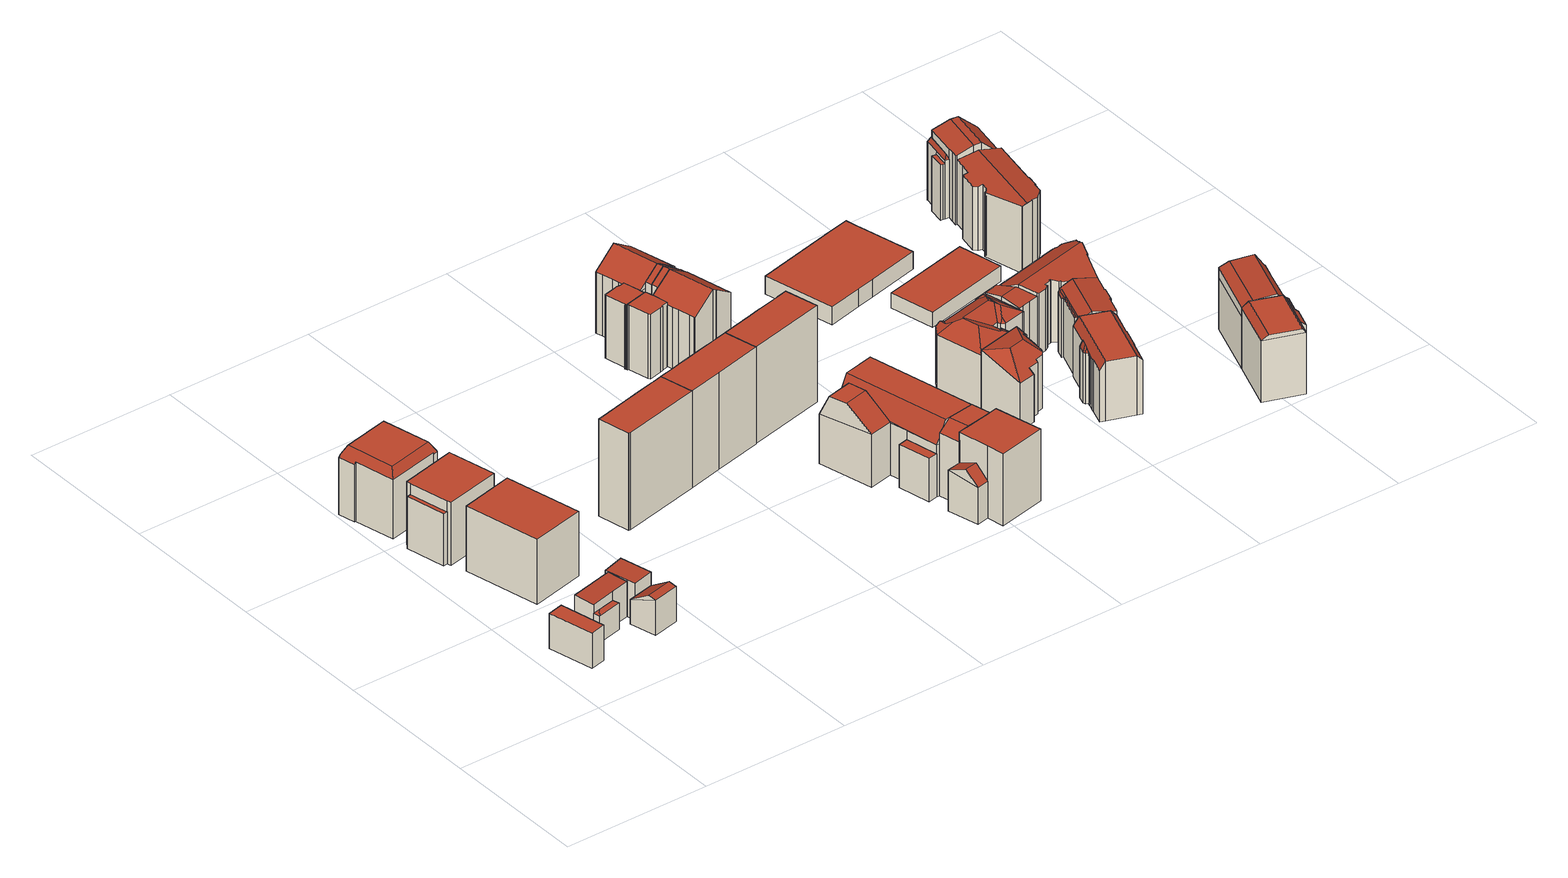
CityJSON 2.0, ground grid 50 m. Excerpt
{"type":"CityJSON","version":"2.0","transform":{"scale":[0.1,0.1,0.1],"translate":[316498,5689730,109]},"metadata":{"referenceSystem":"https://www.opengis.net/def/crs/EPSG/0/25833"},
"CityObjects":{
"building1":{"type":"Building","attributes":{"Dachtyp_tdc":"tdcPolyFlatRoof","Gemeindeschluessel":14713000,"Dachneigung":0,"QualitaetDacherkennung":53,"Geometrietyp2DReferenz":"3000","function":"31001_9998","roofType":"1000","measuredHeight":12.26},"geometry":[{"type":"MultiSurface","lod":"2","boundaries":[[[0,1,2,3]],[[1,4,5,2]],[[4,6,7,5]],[[6,0,3,7]],[[6,4,1,0]],[[3,2,5,7]]],"semantics":{"surfaces":[{"type":"WallSurface"},{"type":"RoofSurface"},{"type":"GroundSurface"}],"values":[0,0,0,0,1,2]}}]},
"building2":{"type":"Building","attributes":{"Gemeindeschluessel":14713000,"Geometrietyp2DReferenz":"3000","function":"31001_9998","roofType":"9999"},"children":["building2-1","building2-2"]},
"building2-1":{"type":"BuildingPart","attributes":{"Dachtyp_tdc":"tdcFreeFormRoof","Dachneigung":42.17,"QualitaetDacherkennung":15,"Geometrietyp2DReferenz":"3000","roofType":"5000","measuredHeight":10.21},"parents":["building2"],"geometry":[{"type":"MultiSurface","lod":"2","boundaries":[[[8,9,10,11]],[[9,12,13,10]],[[14,8,11,15]],[[16,17,14,12]],[[16,12,9]],[[17,16,9,8]],[[17,8,14]],[[11,10,13,15]],[[15,13,12,14]]],"semantics":{"surfaces":[{"type":"WallSurface"},{"type":"RoofSurface"},{"type":"GroundSurface"},{"type":"ClosureSurface"}],"values":[0,0,0,1,1,1,1,2,3]}}]},
"building2-2":{"type":"BuildingPart","attributes":{"Dachtyp_tdc":"tdcPolyFlatRoof","Dachneigung":3.08,"QualitaetDacherkennung":49,"Geometrietyp2DReferenz":"3000","roofType":"2100","measuredHeight":12.51},"parents":["building2"],"geometry":[{"type":"MultiSurface","lod":"2","boundaries":[[[18,19,20,21]],[[19,22,14,15,20]],[[23,24,25,13,12]],[[24,18,21,25]],[[24,23,22,19,18]],[[21,20,15,13,25]],[[23,12,14,22]],[[12,13,15,14]]],"semantics":{"surfaces":[{"type":"WallSurface"},{"type":"RoofSurface"},{"type":"GroundSurface"},{"type":"ClosureSurface"}],"values":[0,0,0,0,1,2,0,3]}}]},
"building3":{"type":"Building","attributes":{"Dachtyp_tdc":"tdcPolyFlatRoof","Gemeindeschluessel":14713000,"Dachneigung":0,"QualitaetDacherkennung":44,"Geometrietyp2DReferenz":"3000","function":"31001_9998","roofType":"1000","measuredHeight":22.43},"geometry":[{"type":"MultiSurface","lod":"2","boundaries":[[[26,27,28,29]],[[27,30,31,28]],[[30,32,33,31]],[[32,26,29,33]],[[32,30,27,26]],[[29,28,31,33]]],"semantics":{"surfaces":[{"type":"WallSurface"},{"type":"RoofSurface"},{"type":"GroundSurface"}],"values":[0,0,0,0,1,2]}}]},
"building4":{"type":"Building","attributes":{"Gemeindeschluessel":14713000,"Geometrietyp2DReferenz":"3000","function":"31001_9998","roofType":"9999"},"children":["building4-1","building4-2"]},
"building4-1":{"type":"BuildingPart","attributes":{"Dachtyp_tdc":"tdcPolyFlatRoof","Dachneigung":0,"QualitaetDacherkennung":43,"Geometrietyp2DReferenz":"3000","roofType":"1000","measuredHeight":21.8},"parents":["building4"],"geometry":[{"type":"MultiSurface","lod":"2","boundaries":[[[34,35,36,37]],[[35,38,39,36]],[[38,40,41,39]],[[40,42,41]],[[43,44,45,46,47]],[[44,34,37,45]],[[44,43,40,38,35,34]],[[37,36,39,41,46,45]],[[47,42,40,43]],[[47,46,41,42]]],"semantics":{"surfaces":[{"type":"WallSurface"},{"type":"RoofSurface"},{"type":"GroundSurface"},{"type":"ClosureSurface"}],"values":[0,0,0,0,0,0,1,2,0,3]}}]},
"building4-2":{"type":"BuildingPart","attributes":{"Dachtyp_tdc":"tdcPolyFlatRoof","Dachneigung":0,"QualitaetDacherkennung":32,"Geometrietyp2DReferenz":"3000","roofType":"1000","measuredHeight":18.01},"parents":["building4"],"geometry":[{"type":"MultiSurface","lod":"2","boundaries":[[[42,48,49,41]],[[48,50,51,49]],[[50,47,46,51]],[[47,50,48,42]],[[41,49,51,46]],[[41,46,47,42]]],"semantics":{"surfaces":[{"type":"WallSurface"},{"type":"RoofSurface"},{"type":"GroundSurface"},{"type":"ClosureSurface"}],"values":[0,0,0,1,2,3]}}]},
"building5":{"type":"Building","attributes":{"Gemeindeschluessel":14713000,"Geometrietyp2DReferenz":"3000","function":"31001_9998","roofType":"9999"},"children":["building5-1","building5-2"]},
"building5-1":{"type":"BuildingPart","attributes":{"Dachtyp_tdc":"tdcGableRoof","Dachneigung":32.64,"QualitaetDacherkennung":5,"Geometrietyp2DReferenz":"3000","roofType":"3100","measuredHeight":12.7},"parents":["building5"],"geometry":[{"type":"MultiSurface","lod":"2","boundaries":[[[52,53,54,55]],[[53,56,57,54]],[[58,52,55,59]],[[56,53,60]],[[52,58,61]],[[53,52,61,60]],[[58,62,56,60,61]],[[55,54,57,63,59]],[[63,57,56,62]],[[59,63,62,58]]],"semantics":{"surfaces":[{"type":"WallSurface"},{"type":"RoofSurface"},{"type":"GroundSurface"},{"type":"ClosureSurface"}],"values":[0,0,0,0,0,1,1,2,0,3]}}]},
"building5-2":{"type":"BuildingPart","attributes":{"Dachtyp_tdc":"tdcPolyFlatRoof","Dachneigung":3.4,"QualitaetDacherkennung":64,"Geometrietyp2DReferenz":"3000","roofType":"2100","measuredHeight":13.07},"parents":["building5"],"geometry":[{"type":"MultiSurface","lod":"2","boundaries":[[[64,65,20,63,62]],[[65,66,21,20]],[[66,67,68,21]],[[67,69,70,68]],[[69,71,58,59,70]],[[69,67,66,65,64,71]],[[59,63,20,21,68,70]],[[64,62,58,71]],[[62,63,59,58]]],"semantics":{"surfaces":[{"type":"WallSurface"},{"type":"RoofSurface"},{"type":"GroundSurface"},{"type":"ClosureSurface"}],"values":[0,0,0,0,0,1,2,0,3]}}]},
"building6":{"type":"Building","attributes":{"Dachtyp_tdc":"tdcCutTentRoof","Gemeindeschluessel":14713000,"Dachneigung":0.252,"QualitaetDacherkennung":68,"Geometrietyp2DReferenz":"3000","function":"31001_9998","roofType":"9999","measuredHeight":23.46},"geometry":[{"type":"MultiSurface","lod":"2","boundaries":[[[72,73,74,75]],[[73,76,77,74]],[[76,78,79,77]],[[78,80,81,79]],[[80,82,83,81]],[[82,84,85,83]],[[84,86,87,85]],[[86,88,89,87]],[[88,90,91,89]],[[90,92,93,91]],[[92,94,95,93]],[[94,96,97,95]],[[96,98,99,97]],[[98,100,101,99]],[[100,102,103,101]],[[102,104,105,103]],[[104,72,75,105]],[[86,84,82,80,78,106,107]],[[94,92,90,88,86,107,108]],[[100,98,96,94,108,109]],[[78,76,73,72,104,102,100,109,106]],[[109,108,107,106]],[[75,74,77,79,81,83,85,87,89,91,93,95,97,99,101,103,105]]],"semantics":{"surfaces":[{"type":"WallSurface"},{"type":"RoofSurface"},{"type":"GroundSurface"}],"values":[0,0,0,0,0,0,0,0,0,0,0,0,0,0,0,0,0,1,1,1,1,1,2]}}]},
"building7":{"type":"Building","attributes":{"Dachtyp_tdc":"tdcPolyFlatRoof","Gemeindeschluessel":14713000,"Dachneigung":0,"QualitaetDacherkennung":63,"Geometrietyp2DReferenz":"3000","function":"31001_9998","roofType":"1000","measuredHeight":33.53},"geometry":[{"type":"MultiSurface","lod":"2","boundaries":[[[110,111,112,113]],[[111,114,115,112]],[[114,116,117,115]],[[116,118,119,117]],[[118,120,121,119]],[[120,122,123,121]],[[122,124,125,123]],[[124,126,127,125]],[[126,128,129,127]],[[128,130,131,129]],[[130,132,133,131]],[[132,110,113,133]],[[132,130,128,126,124,122,120,118,116,114,111,110]],[[113,112,115,117,119,121,123,125,127,129,131,133]]],"semantics":{"surfaces":[{"type":"WallSurface"},{"type":"RoofSurface"},{"type":"GroundSurface"}],"values":[0,0,0,0,0,0,0,0,0,0,0,0,1,2]}}]},
"building8":{"type":"Building","attributes":{"Dachtyp_tdc":"tdcPolyFlatRoof","Gemeindeschluessel":14713000,"Dachneigung":0,"QualitaetDacherkennung":65,"Geometrietyp2DReferenz":"3000","function":"31001_9998","roofType":"1000","measuredHeight":33.47},"geometry":[{"type":"MultiSurface","lod":"2","boundaries":[[[134,132,135,136]],[[132,130,137,135]],[[130,138,139,137]],[[138,140,141,139]],[[140,142,143,141]],[[142,144,145,143]],[[144,146,147,145]],[[146,148,149,147]],[[148,150,151,149]],[[150,152,153,151]],[[152,154,155,153]],[[154,156,157,155]],[[156,158,159,157]],[[158,134,136,159]],[[158,156,154,152,150,148,146,144,142,140,138,130,132,134]],[[136,135,137,139,141,143,145,147,149,151,153,155,157,159]]],"semantics":{"surfaces":[{"type":"WallSurface"},{"type":"RoofSurface"},{"type":"GroundSurface"}],"values":[0,0,0,0,0,0,0,0,0,0,0,0,0,0,1,2]}}]},
"building9":{"type":"Building","attributes":{"Dachtyp_tdc":"tdcPolyFlatRoof","Gemeindeschluessel":14713000,"Dachneigung":0,"QualitaetDacherkennung":62,"Geometrietyp2DReferenz":"3000","function":"31001_9998","roofType":"1000","measuredHeight":33.38},"geometry":[{"type":"MultiSurface","lod":"2","boundaries":[[[158,156,160,161]],[[156,162,163,160]],[[162,164,165,163]],[[164,166,167,165]],[[166,168,169,167]],[[168,170,171,169]],[[170,172,173,171]],[[172,174,175,173]],[[174,176,177,175]],[[176,158,161,177]],[[176,174,172,170,168,166,164,162,156,158]],[[161,160,163,165,167,169,171,173,175,177]]],"semantics":{"surfaces":[{"type":"WallSurface"},{"type":"RoofSurface"},{"type":"GroundSurface"}],"values":[0,0,0,0,0,0,0,0,0,0,1,2]}}]},
"building10":{"type":"Building","attributes":{"Gemeindeschluessel":14713000,"Geometrietyp2DReferenz":"3000","function":"31001_9998","roofType":"9999"},"children":["building10-1","building10-2","building10-3","building10-4","building10-5","building10-6"]},
"building10-1":{"type":"BuildingPart","attributes":{"Dachtyp_tdc":"tdcCutGableRoof","Dachneigung":0.467,"QualitaetDacherkennung":55,"Geometrietyp2DReferenz":"3000","roofType":"9999","measuredHeight":24.95},"parents":["building10"],"geometry":[{"type":"MultiSurface","lod":"2","boundaries":[[[178,179,180,181,182]],[[183,184,185,186,187,188,189]],[[179,178,190,191,192]],[[184,183,193,194,195,196,197]],[[195,198,192,191,199,196]],[[181,180,200,188,187]],[[189,201,202,183]],[[188,200,201,189]],[[200,180,179,202,201]],[[203,185,184]],[[182,181,187,186]],[[178,182,186,185,203]],[[202,193,183]],[[198,195,194]],[[179,192,198,194,193,202]],[[199,191,190]],[[197,203,184]],[[196,199,190,178,203,197]]],"semantics":{"surfaces":[{"type":"WallSurface"},{"type":"RoofSurface"},{"type":"GroundSurface"},{"type":"ClosureSurface"}],"values":[0,0,1,1,1,2,0,3,3,0,3,3,0,0,3,0,0,3]}}]},
"building10-2":{"type":"BuildingPart","attributes":{"Dachtyp_tdc":"tdcPolyFlatRoof","Dachneigung":0,"QualitaetDacherkennung":24,"Geometrietyp2DReferenz":"3000","roofType":"1000","measuredHeight":14.84},"parents":["building10"],"geometry":[{"type":"MultiSurface","lod":"2","boundaries":[[[204,205,206,207]],[[205,208,209,206]],[[208,210,211,209]],[[210,208,205,204]],[[207,206,209,211]],[[207,211,210,204]]],"semantics":{"surfaces":[{"type":"WallSurface"},{"type":"RoofSurface"},{"type":"GroundSurface"},{"type":"ClosureSurface"}],"values":[0,0,0,1,2,3]}}]},
"building10-3":{"type":"BuildingPart","attributes":{"Dachtyp_tdc":"tdcCutGableRoof","Dachneigung":0.952,"QualitaetDacherkennung":57,"Geometrietyp2DReferenz":"3000","roofType":"9999","measuredHeight":25.08},"parents":["building10"],"geometry":[{"type":"MultiSurface","lod":"2","boundaries":[[[186,212,204,207,187]],[[213,214,215,211,210]],[[216,217,218,219,220]],[[217,182,181,218]],[[221,222,199,190,223]],[[224,225,212,185,203,197,226,227,228,229,230]],[[222,227,226,231,199]],[[216,228,227,222,221,217]],[[186,185,212]],[[213,225,224,232,214]],[[212,225,213]],[[217,221,223,178,182]],[[181,187,207,211,215,219,218]],[[187,181,182,186]],[[210,204,212,213]],[[210,211,207,204]],[[220,233,216]],[[219,215,214,234,220]],[[220,234,233]],[[216,233,229,228]],[[234,214,232]],[[232,224,230]],[[233,234,232,230,229]],[[231,226,197,196,199]],[[190,178,223]],[[182,178,203,185,186]],[[199,196,197,203,178,190]]],"semantics":{"surfaces":[{"type":"WallSurface"},{"type":"RoofSurface"},{"type":"GroundSurface"},{"type":"ClosureSurface"}],"values":[0,0,0,0,1,1,1,0,0,0,0,0,2,3,0,3,0,3,3,0,0,0,3,0,0,3,3]}}]},
"building10-4":{"type":"BuildingPart","attributes":{"Dachtyp_tdc":"tdcCutGableRoof","Dachneigung":36.4,"QualitaetDacherkennung":30,"Geometrietyp2DReferenz":"3000","roofType":"9999","measuredHeight":24.98},"parents":["building10"],"geometry":[{"type":"MultiSurface","lod":"2","boundaries":[[[232,235,236,215,214]],[[235,237,238,236]],[[237,220,219,238]],[[235,232,230,239,240]],[[237,235,240,241]],[[220,237,241,242,229,233]],[[241,240,239,242]],[[215,236,238,219]],[[214,234,232]],[[215,219,220,234,214]],[[229,242,239,230]],[[220,233,234]],[[233,229,230,232,234]]],"semantics":{"surfaces":[{"type":"WallSurface"},{"type":"RoofSurface"},{"type":"GroundSurface"},{"type":"ClosureSurface"}],"values":[0,0,0,1,0,1,1,2,0,3,0,3,3]}}]},
"building10-5":{"type":"BuildingPart","attributes":{"Dachtyp_tdc":"tdcGableRoof","Dachneigung":24.57,"QualitaetDacherkennung":6,"Geometrietyp2DReferenz":"3000","roofType":"3100","measuredHeight":17.12},"parents":["building10"],"geometry":[{"type":"MultiSurface","lod":"2","boundaries":[[[243,244,245,246]],[[244,247,248,245]],[[247,244,249]],[[244,243,250,249]],[[201,189,247,249,250]],[[246,245,248,188,200]],[[188,248,247,189]],[[200,188,189,201]],[[243,246,200,201]],[[243,201,250]]],"semantics":{"surfaces":[{"type":"WallSurface"},{"type":"RoofSurface"},{"type":"GroundSurface"},{"type":"ClosureSurface"}],"values":[0,0,0,1,1,2,0,3,3,3]}}]},
"building10-6":{"type":"BuildingPart","attributes":{"Dachtyp_tdc":"tdcPolyFlatRoof","Dachneigung":0,"QualitaetDacherkennung":49,"Geometrietyp2DReferenz":"3000","roofType":"1000","measuredHeight":24.9},"parents":["building10"],"geometry":[{"type":"MultiSurface","lod":"2","boundaries":[[[251,252,253,180,179]],[[252,254,255,253]],[[254,256,243,246,255]],[[257,256,254,252,251,198,194]],[[180,253,255,246,200]],[[201,250,243,256,257,193,202]],[[201,200,246,243]],[[201,243,250]],[[179,192,198,251]],[[194,193,257]],[[200,201,202,179,180]],[[179,202,193,194,198,192]]],"semantics":{"surfaces":[{"type":"WallSurface"},{"type":"RoofSurface"},{"type":"GroundSurface"},{"type":"ClosureSurface"}],"values":[0,0,0,1,2,0,3,3,0,0,3,3]}}]},
"building11":{"type":"Building","attributes":{"Gemeindeschluessel":14713000,"Geometrietyp2DReferenz":"3000","function":"31001_9998","roofType":"9999"},"children":["building11-1","building11-2","building11-3"]},
"building11-1":{"type":"BuildingPart","attributes":{"Dachtyp_tdc":"tdcGableRoof","Dachneigung":34.73,"QualitaetDacherkennung":56,"Geometrietyp2DReferenz":"3000","roofType":"3100","measuredHeight":27.07},"parents":["building11"],"geometry":[{"type":"MultiSurface","lod":"2","boundaries":[[[258,259,260,261]],[[258,262,263,259]],[[262,264,265,263]],[[262,258,266]],[[258,261,267,266]],[[264,262,266,267,268]],[[260,259,263,265,269]],[[260,269,270,271,261]],[[269,265,264,270]],[[267,261,271,267,268]],[[267,271,270]],[[267,270,264,268]]],"semantics":{"surfaces":[{"type":"WallSurface"},{"type":"RoofSurface"},{"type":"GroundSurface"},{"type":"ClosureSurface"}],"values":[0,0,0,0,1,1,2,3,3,0,3,3]}}]},
"building11-2":{"type":"BuildingPart","attributes":{"Dachtyp_tdc":"tdcGableRoof","Dachneigung":34.57,"QualitaetDacherkennung":68,"Geometrietyp2DReferenz":"3000","roofType":"3100","measuredHeight":27.04},"parents":["building11"],"geometry":[{"type":"MultiSurface","lod":"2","boundaries":[[[272,273,274,275]],[[273,276,277,274]],[[276,278,279,277]],[[278,280,281,279]],[[282,261,260,283]],[[284,285,286,265,264]],[[285,287,288,286]],[[287,289,290,288]],[[289,291,292,290]],[[291,293,294,292]],[[293,295,296,294]],[[295,272,275,296]],[[291,289,287,285,284,268,267]],[[267,271,261,282,280,278,276,273,272,295,293,291]],[[275,274,277,279,281,283,260,269,265,286,288,290,292,294,296]],[[283,281,280,282]],[[269,260,261,271,270]],[[270,271,267]],[[284,264,268]],[[269,270,264,265]],[[264,270,267,268]]],"semantics":{"surfaces":[{"type":"WallSurface"},{"type":"RoofSurface"},{"type":"GroundSurface"},{"type":"ClosureSurface"}],"values":[0,0,0,0,0,0,0,0,0,0,0,0,1,1,2,3,3,3,0,3,3]}}]},
"building11-3":{"type":"BuildingPart","attributes":{"Dachtyp_tdc":"tdcPolyFlatRoof","Dachneigung":0,"QualitaetDacherkennung":50,"Geometrietyp2DReferenz":"3000","roofType":"1000","measuredHeight":22.32},"parents":["building11"],"geometry":[{"type":"MultiSurface","lod":"2","boundaries":[[[297,298,299,300]],[[298,301,302,299]],[[301,303,304,302]],[[303,305,306,304]],[[305,307,283,306]],[[307,282,283]],[[308,309,310,281,280]],[[309,311,312,310]],[[311,313,314,312]],[[313,315,316,314]],[[315,297,300,316]],[[315,313,311,309,308,307,305,303,301,298,297]],[[300,299,302,304,306,283,281,310,312,314,316]],[[280,282,307,308]],[[280,281,283,282]]],"semantics":{"surfaces":[{"type":"WallSurface"},{"type":"RoofSurface"},{"type":"GroundSurface"},{"type":"ClosureSurface"}],"values":[0,0,0,0,0,0,0,0,0,0,0,1,2,0,3]}}]},
"building12":{"type":"Building","attributes":{"Gemeindeschluessel":14713000,"Geometrietyp2DReferenz":"3000","function":"31001_9998","roofType":"9999"},"children":["building12-1","building12-2","building12-3"]},
"building12-1":{"type":"BuildingPart","attributes":{"Dachtyp_tdc":"tdcGableRoof","Dachneigung":35.7,"QualitaetDacherkennung":59,"Geometrietyp2DReferenz":"3000","roofType":"3100","measuredHeight":26.91},"parents":["building12"],"geometry":[{"type":"MultiSurface","lod":"2","boundaries":[[[317,318,263,319,320]],[[318,321,259,263]],[[321,322,323,324,325,259]],[[321,318,326]],[[318,317,327,328,326]],[[322,321,326,328]],[[319,263,259,325]],[[329,323,322]],[[320,319,325,324]],[[317,320,324,323,329]],[[322,328,327,328,329]],[[329,328,327,317]]],"semantics":{"surfaces":[{"type":"WallSurface"},{"type":"RoofSurface"},{"type":"GroundSurface"},{"type":"ClosureSurface"}],"values":[0,0,0,0,1,1,2,0,3,3,0,3]}}]},
"building12-2":{"type":"BuildingPart","attributes":{"Dachtyp_tdc":"tdcPolyFlatRoof","Dachneigung":0,"QualitaetDacherkennung":50,"Geometrietyp2DReferenz":"3000","roofType":"1000","measuredHeight":21.88},"parents":["building12"],"geometry":[{"type":"MultiSurface","lod":"2","boundaries":[[[330,331,306,332,333]],[[331,334,304,306]],[[334,335,336,304]],[[335,337,338,336]],[[337,339,340,338]],[[339,341,342,340]],[[341,343,344,342]],[[343,345,346,344]],[[345,347,348,346]],[[347,349,350,348]],[[349,351,352,350]],[[351,353,354,355,352]],[[353,351,349,347,345,343,341,339,337,335,334,331,330]],[[332,306,304,336,338,340,342,344,346,348,350,352,355]],[[333,354,353,330]],[[333,332,355,354]]],"semantics":{"surfaces":[{"type":"WallSurface"},{"type":"RoofSurface"},{"type":"GroundSurface"},{"type":"ClosureSurface"}],"values":[0,0,0,0,0,0,0,0,0,0,0,0,1,2,0,3]}}]},
"building12-3":{"type":"BuildingPart","attributes":{"Dachtyp_tdc":"tdcGableRoof","Dachneigung":35.7,"QualitaetDacherkennung":68,"Geometrietyp2DReferenz":"3000","roofType":"3100","measuredHeight":26.88},"parents":["building12"],"geometry":[{"type":"MultiSurface","lod":"2","boundaries":[[[324,333,332,325]],[[354,356,357,355]],[[356,358,359,357]],[[358,360,361,359]],[[360,362,363,361]],[[362,364,365,363]],[[364,366,367,365]],[[366,320,319,367]],[[368,369,328,327,370]],[[333,323,329,328,369,364,362,360,358,356,354]],[[364,369,368,366]],[[324,323,333]],[[366,368,370,317,320]],[[319,325,332,355,357,359,361,363,365,367]],[[325,319,320,324]],[[355,332,333,354]],[[327,317,370]],[[320,317,329,323,324]],[[328,329,317,327]]],"semantics":{"surfaces":[{"type":"WallSurface"},{"type":"RoofSurface"},{"type":"GroundSurface"},{"type":"ClosureSurface"}],"values":[0,0,0,0,0,0,0,0,1,1,0,0,0,2,3,3,0,3,3]}}]},
"building13":{"type":"Building","attributes":{"Dachtyp_tdc":"tdcFreeFormRoof","Gemeindeschluessel":14713000,"Dachneigung":42.04,"QualitaetDacherkennung":22,"Geometrietyp2DReferenz":"3000","function":"31001_9998","roofType":"5000","measuredHeight":23.08},"geometry":[{"type":"MultiSurface","lod":"2","boundaries":[[[371,372,373,374]],[[372,375,376,373]],[[375,377,378,376]],[[377,379,380,378]],[[379,381,382,380]],[[381,383,384,382]],[[383,385,386,384]],[[385,387,388,386]],[[387,389,390,388]],[[389,391,392,390]],[[391,393,394,392]],[[393,395,396,394]],[[395,397,398,396]],[[397,371,374,398]],[[397,395,399,400,377,375,372,371]],[[401,391,402]],[[399,395,393,391,401]],[[401,402,389,387,385,383,381,379,400,399]],[[391,389,402]],[[379,377,400]],[[374,373,376,378,380,382,384,386,388,390,392,394,396,398]]],"semantics":{"surfaces":[{"type":"WallSurface"},{"type":"RoofSurface"},{"type":"GroundSurface"}],"values":[0,0,0,0,0,0,0,0,0,0,0,0,0,0,1,1,1,1,0,0,2]}}]},
"building14":{"type":"Building","attributes":{"Dachtyp_tdc":"tdcFreeFormRoof","Gemeindeschluessel":14713000,"Dachneigung":29.23,"QualitaetDacherkennung":13,"Geometrietyp2DReferenz":"3000","function":"31001_9998","roofType":"5000","measuredHeight":23.53},"geometry":[{"type":"MultiSurface","lod":"2","boundaries":[[[403,404,405,406]],[[404,407,408,405]],[[407,409,410,408]],[[409,411,412,410]],[[411,413,414,412]],[[413,415,416,414]],[[415,417,418,416]],[[417,419,420,418]],[[419,421,422,420]],[[421,423,424,422]],[[423,425,426,424]],[[425,427,428,426]],[[427,429,430,428]],[[429,431,432,430]],[[431,433,434,432]],[[433,435,436,434]],[[435,437,438,436]],[[437,439,440,438]],[[439,441,442,440]],[[441,443,444,442]],[[443,403,406,444]],[[445,446,447,448,449,450,441,439]],[[439,437,451,445]],[[451,435,433,446,445]],[[452,447,446,433,431]],[[453,454,455,456,452,431,429]],[[453,429,427]],[[454,453,427,425]],[[423,454,425]],[[421,454,423]],[[454,421,455]],[[456,455,421,419]],[[448,447,452,456,419,417]],[[457,449,448,417,415]],[[458,459,457,415,413]],[[458,413,411]],[[460,459,458,411,409]],[[460,409,407]],[[403,461,450]],[[404,460,407]],[[403,460,404]],[[450,460,403]],[[450,459,460]],[[450,457,459]],[[457,450,449]],[[461,403,443]],[[450,461,443,441]],[[435,451,437]],[[406,405,408,410,412,414,416,418,420,422,424,426,428,430,432,434,436,438,440,442,444]]],"semantics":{"surfaces":[{"type":"WallSurface"},{"type":"RoofSurface"},{"type":"GroundSurface"}],"values":[0,0,0,0,0,0,0,0,0,0,0,0,0,0,0,0,0,0,0,0,0,1,1,1,1,1,1,1,1,1,1,1,1,1,1,1,1,1,1,1,1,1,1,1,1,1,1,0,2]}}]},
"building15":{"type":"Building","attributes":{"Gemeindeschluessel":14713000,"Geometrietyp2DReferenz":"3000","function":"31001_9998","roofType":"9999"},"children":["building15-1","building15-2"]},
"building15-1":{"type":"BuildingPart","attributes":{"Dachtyp_tdc":"tdcFreeFormRoof","Dachneigung":73.58,"QualitaetDacherkennung":32,"Geometrietyp2DReferenz":"3000","roofType":"5000","measuredHeight":19.84},"parents":["building15"],"geometry":[{"type":"MultiSurface","lod":"2","boundaries":[[[462,463,464,465]],[[463,466,467,464]],[[466,468,469,467]],[[468,470,471,469]],[[470,472,473,471]],[[472,474,475,473]],[[474,472,476]],[[472,470,477,476]],[[470,468,478,477]],[[468,466,479,478]],[[466,463,462,463,479]],[[463,474,476,477,478,479]],[[464,467,469,471,473,475,464,465]],[[464,475,474,463]]],"semantics":{"surfaces":[{"type":"WallSurface"},{"type":"RoofSurface"},{"type":"GroundSurface"},{"type":"ClosureSurface"}],"values":[0,0,0,0,0,0,1,1,1,1,1,1,2,3]}}]},
"building15-2":{"type":"BuildingPart","attributes":{"Dachtyp_tdc":"tdcCutGableRoof","Dachneigung":0.261,"QualitaetDacherkennung":80,"Geometrietyp2DReferenz":"3000","roofType":"9999","measuredHeight":20.54},"parents":["building15"],"geometry":[{"type":"MultiSurface","lod":"2","boundaries":[[[480,481,482,483]],[[481,484,485,482]],[[484,486,487,485]],[[486,488,465,487]],[[488,462,465]],[[489,475,474]],[[489,490,491,475]],[[490,492,493,491]],[[492,494,495,493]],[[494,496,497,495]],[[496,498,499,497]],[[498,500,501,499]],[[500,502,503,501]],[[502,504,505,503]],[[504,506,507,505]],[[506,508,509,507]],[[508,510,511,509]],[[510,512,513,511]],[[512,480,483,513]],[[494,492,490,489,488,486,484,481,480,512]],[[510,508,506,504,502,500,498,496]],[[512,510,496,494]],[[483,482,485,487,465,464,475,491,493,495,497,499,501,503,505,507,509,511,513]],[[489,474,463,462,488]],[[474,475,464,463]],[[463,464,465,462]]],"semantics":{"surfaces":[{"type":"WallSurface"},{"type":"RoofSurface"},{"type":"GroundSurface"},{"type":"ClosureSurface"}],"values":[0,0,0,0,0,0,0,0,0,0,0,0,0,0,0,0,0,0,0,1,1,1,2,0,3,3]}}]},
"building16":{"type":"Building","attributes":{"Dachtyp_tdc":"tdcPolyFlatRoof","Gemeindeschluessel":14713000,"Dachneigung":0,"QualitaetDacherkennung":31,"Geometrietyp2DReferenz":"3000","function":"31001_2000","roofType":"1000","measuredHeight":6.1},"geometry":[{"type":"MultiSurface","lod":"2","boundaries":[[[514,515,516,517]],[[515,518,519,516]],[[518,520,521,519]],[[520,522,523,521]],[[522,524,525,523]],[[524,526,527,525]],[[526,528,529,527]],[[528,530,531,529]],[[530,532,533,531]],[[532,534,535,533]],[[534,536,537,535]],[[536,538,539,537]],[[538,514,517,539]],[[538,536,534,532,530,528,526,524,522,520,518,515,514]],[[517,516,519,521,523,525,527,529,531,533,535,537,539]]],"semantics":{"surfaces":[{"type":"WallSurface"},{"type":"RoofSurface"},{"type":"GroundSurface"}],"values":[0,0,0,0,0,0,0,0,0,0,0,0,0,1,2]}}]},
"building17":{"type":"Building","attributes":{"Gemeindeschluessel":14713000,"Geometrietyp2DReferenz":"3000","function":"31001_9998","roofType":"9999"},"children":["building17-1","building17-2","building17-3","building17-4"]},
"building17-1":{"type":"BuildingPart","attributes":{"Dachtyp_tdc":"tdcGableRoof","Dachneigung":10.4,"QualitaetDacherkennung":45,"Geometrietyp2DReferenz":"3000","roofType":"3100","measuredHeight":21.29},"parents":["building17"],"geometry":[{"type":"MultiSurface","lod":"2","boundaries":[[[540,541,542,543,544]],[[545,546,547,548]],[[546,549,550,547]],[[549,551,405,550]],[[551,552,553,405]],[[552,554,406,553]],[[554,555,556,406]],[[555,540,544,556]],[[552,551,549,546,545,557,558]],[[558,559,541,540,555,554,552]],[[544,543,560,561,548,547,550,405,553,406,556]],[[559,542,541]],[[560,543,542,559,558]],[[545,548,561,557]],[[557,561,560,558]]],"semantics":{"surfaces":[{"type":"WallSurface"},{"type":"RoofSurface"},{"type":"GroundSurface"},{"type":"ClosureSurface"}],"values":[0,0,0,0,0,0,0,0,1,1,2,0,3,3,3]}}]},
"building17-2":{"type":"BuildingPart","attributes":{"Dachtyp_tdc":"tdcGableRoof","Dachneigung":10.68,"QualitaetDacherkennung":44,"Geometrietyp2DReferenz":"3000","roofType":"3100","measuredHeight":21.54},"parents":["building17"],"geometry":[{"type":"MultiSurface","lod":"2","boundaries":[[[562,563,564,565]],[[566,567,568,569]],[[566,570,571,567]],[[570,572,573,571]],[[572,574,575,573]],[[574,576,577,575]],[[576,578,579,577]],[[578,580,581,579]],[[582,562,565,583]],[[578,576,574,572,570,566,569,584]],[[584,585,563,562,582,580,578]],[[565,564,586,568,567,571,573,575,577,579,581,583]],[[587,585,584]],[[586,564,563,585,587]],[[569,587,584]],[[586,587,569,568]],[[582,583,581,580]]],"semantics":{"surfaces":[{"type":"WallSurface"},{"type":"RoofSurface"},{"type":"GroundSurface"},{"type":"ClosureSurface"}],"values":[0,0,0,0,0,0,0,0,0,1,1,2,0,3,0,3,3]}}]},
"building17-3":{"type":"BuildingPart","attributes":{"Dachtyp_tdc":"tdcFreeFormRoof","Dachneigung":25.56,"QualitaetDacherkennung":21,"Geometrietyp2DReferenz":"3000","roofType":"5000","measuredHeight":22.43},"parents":["building17"],"geometry":[{"type":"MultiSurface","lod":"2","boundaries":[[[588,589,590,591]],[[589,592,593,590]],[[592,594,595,593]],[[594,596,597,595]],[[596,598,599,597]],[[598,600,601,599]],[[600,602,603,601]],[[602,604,605,603]],[[604,606,607,605]],[[606,608,609,607]],[[608,610,611,609]],[[610,612,613,611]],[[612,614,615,613]],[[614,616,617,615]],[[616,618,619,617]],[[618,620,621,619]],[[620,569,568,621]],[[622,623,624,564,563]],[[623,625,626,624]],[[625,627,628,626]],[[627,629,630,628]],[[629,631,632,630]],[[631,633,634,632]],[[633,635,636,634]],[[635,637,638,636]],[[637,639,640,638]],[[639,641,545,548,640]],[[542,642,643,543]],[[642,588,591,643]],[[644,641,639,637,635,633,631,629,627,625,623,622,585,587,569,620,618,616,614]],[[614,612,610,608,606,604,602,600,598,596,594,592,589,588,642,542,559,644]],[[591,590,593,595,597,599,601,603,605,607,609,611,613,615,617,619,621,568,586,564,624,626,628,630,632,634,636,638,640,548,561,560,543,643]],[[563,585,622]],[[564,586,587,585,563]],[[586,568,569,587]],[[557,545,641,644]],[[561,548,545,557]],[[559,558,557,644]],[[542,543,560,558,559]],[[558,560,561,557]]],"semantics":{"surfaces":[{"type":"WallSurface"},{"type":"RoofSurface"},{"type":"GroundSurface"},{"type":"ClosureSurface"}],"values":[0,0,0,0,0,0,0,0,0,0,0,0,0,0,0,0,0,0,0,0,0,0,0,0,0,0,0,0,0,1,1,2,0,3,3,0,3,0,3,3]}}]},
"building17-4":{"type":"BuildingPart","attributes":{"Dachtyp_tdc":"tdcFreeFormRoof","Dachneigung":18.75,"QualitaetDacherkennung":40,"Geometrietyp2DReferenz":"3000","roofType":"5000","measuredHeight":20.54},"parents":["building17"],"geometry":[{"type":"MultiSurface","lod":"2","boundaries":[[[645,646,647,581,580]],[[646,648,649,647]],[[648,650,651,649]],[[650,652,653,651]],[[652,654,655,653]],[[654,656,582,583,655]],[[657,656,654]],[[658,657,654,652]],[[659,658,652,650]],[[660,659,650,648]],[[661,660,648,646]],[[661,646,645]],[[657,658,659,660,661,645,656]],[[581,647,649,651,653,655,583]],[[580,582,656,645]],[[580,581,583,582]]],"semantics":{"surfaces":[{"type":"WallSurface"},{"type":"RoofSurface"},{"type":"GroundSurface"},{"type":"ClosureSurface"}],"values":[0,0,0,0,0,0,1,1,1,1,1,1,1,2,0,3]}}]},
"building18":{"type":"Building","attributes":{"Dachtyp_tdc":"tdcPolyFlatRoof","Gemeindeschluessel":14713000,"Dachneigung":0,"QualitaetDacherkennung":70,"Geometrietyp2DReferenz":"3000","function":"31001_2000","roofType":"1000","measuredHeight":5.27},"geometry":[{"type":"MultiSurface","lod":"2","boundaries":[[[662,663,664,665]],[[663,666,667,664]],[[666,668,669,667]],[[668,670,671,669]],[[670,662,665,671]],[[670,668,666,663,662]],[[665,664,667,669,671]]],"semantics":{"surfaces":[{"type":"WallSurface"},{"type":"RoofSurface"},{"type":"GroundSurface"}],"values":[0,0,0,0,0,1,2]}}]},
"building19":{"type":"Building","attributes":{"Gemeindeschluessel":14713000,"Geometrietyp2DReferenz":"3000","function":"31001_9998","roofType":"9999"},"children":["building19-1","building19-2"]},
"building19-1":{"type":"BuildingPart","attributes":{"Dachtyp_tdc":"tdcPolyFlatRoof","Dachneigung":41.99,"QualitaetDacherkennung":61,"Geometrietyp2DReferenz":"3000","roofType":"2100","measuredHeight":21.72},"parents":["building19"],"geometry":[{"type":"MultiSurface","lod":"2","boundaries":[[[672,673,674,675]],[[673,676,677,678,674]],[[679,680,681,682,683]],[[680,684,685,681]],[[684,672,675,685]],[[684,680,679,676,673,672]],[[675,674,678,682,681,685]],[[683,677,676,679]],[[682,678,677,683]]],"semantics":{"surfaces":[{"type":"WallSurface"},{"type":"RoofSurface"},{"type":"GroundSurface"},{"type":"ClosureSurface"}],"values":[0,0,0,0,0,1,2,0,3]}}]},
"building19-2":{"type":"BuildingPart","attributes":{"Dachtyp_tdc":"tdcCutGableRoof","Dachneigung":0.763,"QualitaetDacherkennung":79,"Geometrietyp2DReferenz":"3000","roofType":"9999","measuredHeight":22.92},"parents":["building19"],"geometry":[{"type":"MultiSurface","lod":"2","boundaries":[[[686,687,688,689]],[[687,683,682,688]],[[690,686,689,691]],[[687,686,692,693]],[[683,687,693,694]],[[690,677,683,694,695]],[[686,690,695,692]],[[694,693,692,695]],[[689,688,682,678,691]],[[691,678,677,690]],[[678,682,683,677]]],"semantics":{"surfaces":[{"type":"WallSurface"},{"type":"RoofSurface"},{"type":"GroundSurface"},{"type":"ClosureSurface"}],"values":[0,0,0,1,0,1,0,1,2,0,3]}}]},
"building20":{"type":"Building","attributes":{"Dachtyp_tdc":"tdcFreeFormRoof","Gemeindeschluessel":14713000,"Dachneigung":4.71,"QualitaetDacherkennung":66,"Geometrietyp2DReferenz":"3000","function":"31001_9998","roofType":"5000","measuredHeight":23.56},"geometry":[{"type":"MultiSurface","lod":"2","boundaries":[[[696,697,698,699]],[[697,700,701,698]],[[700,702,703,701]],[[702,704,705,703]],[[704,706,707,705]],[[706,708,709,707]],[[708,710,711,709]],[[710,712,681,711]],[[712,713,688,681]],[[713,696,699,688]],[[714,715,716,717]],[[718,719,720,721,722,723,724,710]],[[716,723,722,717]],[[710,724,712]],[[712,724,723,716,715,713]],[[697,717,722,700]],[[700,722,721,702]],[[702,721,720,704]],[[704,720,719,706]],[[706,719,718,708]],[[708,718,710]],[[696,714,717,697]],[[713,715,714,696]],[[699,698,701,703,705,707,709,711,681,688]]],"semantics":{"surfaces":[{"type":"WallSurface"},{"type":"RoofSurface"},{"type":"GroundSurface"}],"values":[0,0,0,0,0,0,0,0,0,0,1,1,1,0,0,0,0,0,0,0,0,0,0,2]}}]},
"building21":{"type":"Building","attributes":{"Dachtyp_tdc":"tdcFreeFormRoof","Gemeindeschluessel":14713000,"Dachneigung":12.21,"QualitaetDacherkennung":25,"Geometrietyp2DReferenz":"3000","function":"31001_9998","roofType":"5000","measuredHeight":23.52},"geometry":[{"type":"MultiSurface","lod":"2","boundaries":[[[725,726,727,728]],[[726,729,730,727]],[[729,731,732,730]],[[731,733,734,732]],[[733,735,736,734]],[[735,737,738,736]],[[737,739,740,738]],[[739,741,742,740]],[[741,743,744,742]],[[743,745,746,744]],[[745,747,748,746]],[[747,749,750,748]],[[749,751,752,750]],[[751,753,754,752]],[[753,755,756,754]],[[755,757,758,756]],[[757,759,760,758]],[[759,761,762,760]],[[761,763,764,762]],[[763,765,766,764]],[[765,767,768,766]],[[767,725,728,768]],[[769,763,761,759,757,755,753,751,749,747,770]],[[769,770,745,743,741,739,737,735,733,731,729,726,725,767,765]],[[747,745,770]],[[765,763,769]],[[728,727,730,732,734,736,738,740,742,744,746,748,750,752,754,756,758,760,762,764,766,768]]],"semantics":{"surfaces":[{"type":"WallSurface"},{"type":"RoofSurface"},{"type":"GroundSurface"}],"values":[0,0,0,0,0,0,0,0,0,0,0,0,0,0,0,0,0,0,0,0,0,0,1,1,0,0,2]}}]},
"building22":{"type":"Building","attributes":{"Gemeindeschluessel":14713000,"Geometrietyp2DReferenz":"3000","function":"31001_9998","roofType":"9999"},"children":["building22-1","building22-2","building22-3"]},
"building22-1":{"type":"BuildingPart","attributes":{"Dachtyp_tdc":"tdcFreeFormRoof","Dachneigung":67.11,"QualitaetDacherkennung":32,"Geometrietyp2DReferenz":"3000","roofType":"5000","measuredHeight":21.89},"parents":["building22"],"geometry":[{"type":"MultiSurface","lod":"2","boundaries":[[[771,772,773,774,775]],[[772,776,777,773]],[[776,778,779,777]],[[778,780,781,779]],[[782,783,784,785,786]],[[780,778,776,787]],[[776,772,771,783,788,787]],[[783,782,788]],[[782,780,787,788]],[[774,773,777,779,781,786,785]],[[786,781,780,782]],[[775,784,783,771]],[[775,774,785,784]]],"semantics":{"surfaces":[{"type":"WallSurface"},{"type":"RoofSurface"},{"type":"GroundSurface"},{"type":"ClosureSurface"}],"values":[0,0,0,0,0,1,1,1,1,2,3,0,3]}}]},
"building22-2":{"type":"BuildingPart","attributes":{"Dachtyp_tdc":"tdcCutGableRoof","Dachneigung":41.74,"QualitaetDacherkennung":53,"Geometrietyp2DReferenz":"3000","roofType":"9999","measuredHeight":25.87},"parents":["building22"],"geometry":[{"type":"MultiSurface","lod":"2","boundaries":[[[789,790,791,792]],[[790,793,794,791]],[[793,795,796,794]],[[795,797,798,796]],[[797,799,800,798]],[[799,801,802,800]],[[801,803,782,786,802]],[[804,805,806,781]],[[805,807,808,806]],[[807,789,792,808]],[[793,790,789,807]],[[805,804,803,801,799,797,795]],[[807,805,795,793]],[[792,791,794,796,798,800,802,786,781,806,808]],[[781,780,782,803,804]],[[781,786,782,780]]],"semantics":{"surfaces":[{"type":"WallSurface"},{"type":"RoofSurface"},{"type":"GroundSurface"},{"type":"ClosureSurface"}],"values":[0,0,0,0,0,0,0,0,0,0,1,1,1,2,0,3]}}]},
"building22-3":{"type":"BuildingPart","attributes":{"Dachtyp_tdc":"tdcPolyFlatRoof","Dachneigung":0,"QualitaetDacherkennung":34,"Geometrietyp2DReferenz":"3000","roofType":"1000","measuredHeight":19.1},"parents":["building22"],"geometry":[{"type":"MultiSurface","lod":"2","boundaries":[[[809,810,811,812]],[[810,775,774,811]],[[784,813,814,785]],[[813,815,816,814]],[[815,809,812,816]],[[815,813,784,775,810,809]],[[812,811,774,785,814,816]],[[785,774,775,784]]],"semantics":{"surfaces":[{"type":"WallSurface"},{"type":"RoofSurface"},{"type":"GroundSurface"},{"type":"ClosureSurface"}],"values":[0,0,0,0,0,1,2,3]}}]}
},
"vertices":[
[102,162,130],[68,317,130],[68,317,8],[102,162,8],[120,329,130],[120,329,8],[154,174,130],[154,174,8],
[284,271,99],[199,252,99],[199,252,8],[284,271,8],[194,274,99],[194,274,8],[278,294,99],[278,294,8],[208,266,110],[269,280,110],
[326,376,133],[342,309,129],[342,309,8],[326,376,8],[278,294,129],[194,274,129],[178,342,133],[178,342,8],
[120,773,232],[300,814,232],[300,814,8],[120,773,8],[358,555,232],[358,555,8],[177,515,232],[177,515,8],
[254,1024,226],[290,862,226],[290,862,8],[254,1024,8],[102,820,226],[102,820,8],[99,834,226],[99,834,8],[99,834,188],[70,968,226],[67,982,226],[67,982,8],[70,968,8],[70,968,188],
[85,831,188],[85,831,8],[56,965,188],[56,965,8],
[438,204,129],[348,184,129],[348,184,8],[438,204,8],[327,274,92],[327,274,8],[417,294,92],[417,294,8],[343,208,135],[432,229,135],[349,279,92],[349,279,8],
[349,279,135],[342,309,135],[326,376,134],[323,386,134],[323,386,8],[392,402,139],[392,402,8],[417,294,139],
[208,1216,213],[227,1132,214],[227,1132,8],[208,1216,8],[229,1132,210],[229,1132,8],[243,1069,212],[243,1069,8],[243,1067,209],[243,1067,8],[229,1064,208],[229,1064,8],[229,1066,212],[229,1066,8],[53,1027,212],[53,1027,8],[24,1164,213],[24,1164,8],[19,1163,205],[19,1163,8],[7,1220,205],[7,1220,8],[12,1221,213],[12,1221,8],[185,1259,213],[185,1259,8],[184,1261,209],[184,1261,8],[198,1264,210],[198,1264,8],[200,1264,207],[200,1264,8],[210,1216,208],[210,1216,8],[224,1084,242],[67,1050,242],[32,1210,243],[187,1244,243],
[616,648,345],[613,649,345],[613,649,9],[616,648,9],[611,649,345],[611,649,9],[588,758,345],[588,758,9],[707,786,345],[707,786,9],[744,794,345],[744,794,9],[765,799,345],[765,799,9],[791,805,345],[791,805,9],[822,812,345],[822,812,9],[828,813,345],[828,813,9],[860,820,345],[860,820,9],[885,707,345],[885,707,9],
[1002,733,345],[885,707,10],[1002,733,10],[860,820,10],[862,821,345],[862,821,10],[909,831,345],[909,831,10],[937,838,345],[937,838,10],[980,847,345],[980,847,10],[1013,855,345],[1013,855,10],[1040,861,345],[1040,861,10],[1064,866,345],[1064,866,10],[1097,874,345],[1097,874,10],[1103,875,345],[1103,875,10],[1140,883,345],[1140,883,10],[1166,770,345],[1166,770,10],
[1140,883,11],[1166,770,11],[1252,908,345],[1252,908,11],[1284,916,345],[1284,916,11],[1311,922,345],[1311,922,11],[1334,927,345],[1334,927,11],[1366,934,345],[1366,934,11],[1371,935,345],[1371,935,11],[1405,943,345],[1405,943,11],[1432,830,345],[1432,830,11],
[1586,277,194],[1601,214,194],[1601,214,2],[1586,277,2],[1586,277,182],[1442,184,219],[1426,252,219],[1426,252,202],[1426,252,182],[1426,252,2],[1442,184,2],[1442,184,145],[1566,274,237],[1560,273,251],[1575,209,251],[1446,185,222],[1482,192,251],[1483,192,252],[1467,259,252],[1441,255,230],[1553,205,251],[1559,273,251],[1446,185,2],[1446,185,145],[1446,185,218],[1434,254,217],
[1416,251,151],[1385,246,151],[1385,246,2],[1416,251,2],[1361,356,151],[1361,356,2],[1393,362,151],[1393,362,2],
[1416,251,182],[1393,362,182],[1380,422,182],[1380,422,2],[1341,610,182],[1499,645,182],[1499,645,2],[1341,610,2],[1341,610,173],[1499,645,206],[1477,640,251],[1586,277,197],[1380,422,187],[1393,362,185],[1452,256,253],[1372,616,253],[1341,610,191],[1343,601,191],[1380,426,187],[1493,263,252],[1380,422,184],[1342,605,182],[1374,454,182],
[1299,405,184],[1299,405,2],[1255,591,174],[1255,591,2],[1361,513,252],[1278,494,252],[1263,555,251],[1348,574,251],
[1466,79,129],[1425,70,128],[1425,70,2],[1466,79,2],[1399,176,144],[1399,176,2],[1414,114,173],[1458,123,173],
[1601,214,251],[1639,54,251],[1639,54,2],[1477,21,251],[1477,21,2],[1466,79,251],[1446,185,251],
[1218,1326,239],[1218,1326,5],[1223,1304,5],[1223,1304,239],[1346,1355,221],[1346,1355,5],[1351,1332,221],[1351,1332,5],[1270,1338,275],[1275,1315,275],[1290,1319,265],[1275,1315,5],[1275,1315,232],[1224,1304,239],
[1226,1162,219],[1218,1199,219],[1218,1199,5],[1226,1162,5],[1213,1221,219],[1213,1221,5],[1209,1240,219],[1209,1240,5],[1208,1240,219],[1208,1240,5],[1196,1298,219],[1196,1298,5],[1351,1332,223],[1387,1175,222],[1387,1175,5],[1325,1160,265],[1325,1160,5],[1322,1160,267],[1322,1160,5],[1310,1157,275],[1310,1157,5],[1231,1139,219],[1231,1139,5],[1230,1143,219],[1230,1143,5],
[1129,1226,228],[1113,1297,228],[1113,1297,5],[1129,1226,5],[1109,1296,228],[1109,1296,5],[1107,1301,228],[1107,1301,5],[1191,1320,228],[1191,1320,5],[1196,1298,228],[1208,1240,228],[1185,1234,228],[1185,1234,5],[1186,1232,228],[1186,1232,5],[1176,1230,228],[1176,1230,5],[1133,1221,228],[1133,1221,5],
[1341,1378,218],[1346,1355,218],[1341,1378,5],[1341,1378,216],[1218,1326,237],[1213,1348,237],[1213,1348,236],[1213,1348,216],[1213,1348,5],[1270,1338,274],[1277,1363,266],[1265,1360,274],[1215,1348,237],
[1186,1342,224],[1191,1320,224],[1186,1342,5],[1186,1342,216],[1107,1301,224],[1106,1306,224],[1106,1306,5],[1111,1308,224],[1111,1308,5],[1095,1379,224],[1095,1379,5],[1096,1384,224],[1096,1384,5],[1104,1386,224],[1104,1386,5],[1141,1395,224],[1141,1395,5],[1147,1397,224],[1147,1397,5],[1156,1395,224],[1156,1395,5],[1158,1395,224],[1158,1395,5],[1173,1399,224],[1173,1399,216],[1173,1399,5],
[1170,1417,216],[1170,1417,5],[1165,1440,216],[1165,1440,5],[1157,1476,216],[1157,1476,5],[1152,1496,216],[1152,1496,5],[1151,1500,216],[1151,1500,5],[1305,1535,216],[1305,1535,5],[1305,1535,221],[1230,1518,274],[1341,1378,221],
[1918,496,223],[1927,456,208],[1927,456,10],[1918,496,10],[1930,445,203],[1930,445,10],[1933,430,198],[1933,430,10],[1921,412,196],[1921,412,10],[1893,405,196],[1893,405,10],[1894,398,189],[1894,398,10],[1857,390,189],[1857,390,10],[1861,373,174],[1861,373,10],[1802,362,174],[1802,362,10],[1771,503,226],[1771,503,10],[1921,535,226],[1921,535,10],[1924,535,226],[1924,535,10],[1932,499,212],[1932,499,10],[1885,455,241],[1926,418,202],[1830,443,241],[1802,363,176],
[1971,743,208],[1999,619,208],[1999,619,11],[1971,743,11],[2003,604,208],[2003,604,11],[1999,603,208],[1999,603,11],[1925,587,208],[1925,587,11],[1912,594,208],[1912,594,11],[1908,605,208],[1908,605,11],[1888,601,208],[1888,601,11],[1894,575,208],[1894,575,11],[1900,576,208],[1900,576,11],[1906,552,208],[1906,552,11],[1910,537,208],[1910,537,11],[1921,539,208],[1921,539,11],[1921,535,208],[1921,535,11],[1771,503,208],[1771,503,11],[1734,660,208],[1734,660,11],[1758,699,208],[1758,699,11],[1791,706,208],[1791,706,11],[1792,703,208],[1792,703,11],[1933,734,208],[1933,734,11],[1932,736,208],[1932,736,11],[1773,672,223],[1787,651,236],[1810,637,246],[1817,647,242],[1925,670,242],[1956,719,219],[1778,703,216],[1822,584,246],[1919,537,209],[1909,534,209],[1884,550,221],[1876,549,221],[1939,662,235],[1927,608,219],[1945,640,235],[1998,607,210],[1954,730,219],
[2036,340,154],[2040,349,187],[2040,349,12],[2036,340,12],[2032,352,187],[2032,352,12],[2029,361,187],[2029,361,12],[2039,389,187],[2039,389,12],[2047,392,187],[2047,392,12],[2054,389,187],[2054,389,12],[2047,386,206],[2045,384,210],[2037,361,211],[2037,356,205],
[2007,255,189],[2025,307,189],[2025,307,12],[2007,255,12],[2028,317,188],[2028,317,12],[2035,335,188],[2035,335,12],[2036,340,188],[2054,389,188],[2087,483,187],[2087,483,12],[2092,482,196],[2092,482,12],[2105,477,218],[2105,477,12],[2193,445,217],[2193,445,12],[2211,439,197],[2211,439,12],[2183,361,197],[2183,361,12],[2186,360,194],[2186,360,12],[2162,293,194],[2162,293,12],[2159,294,198],[2159,294,12],[2130,213,198],[2130,213,12],[2113,218,217],[2113,218,12],[2024,250,218],[2024,250,12],
[1651,1356,70],[1947,1424,70],[1947,1424,9],[1651,1356,9],[1980,1431,70],[1980,1431,9],[1990,1433,70],[1990,1433,9],[2005,1436,70],[2005,1436,9],[2014,1396,70],[2014,1396,9],[2017,1384,70],[2017,1384,9],[2049,1247,70],[2049,1247,9],[2050,1242,70],[2050,1242,9],[2061,1196,70],[2061,1196,9],[1884,1155,70],[1884,1155,9],[1823,1142,70],[1823,1142,9],[1706,1115,70],[1706,1115,9],
[2009,753,211],[2020,755,211],[2020,755,201],[2020,755,11],[2009,753,11],[2075,635,212],[2042,628,212],[2042,628,11],[2075,635,11],[2015,622,212],[2015,622,11],[1999,619,212],[1985,683,224],[1985,683,11],[1971,743,211],[2009,751,211],[2009,751,11],[2051,689,223],[2047,696,224],[2035,723,218],[2047,696,11],[2051,689,11],
[2159,640,201],[2165,639,205],[2165,639,11],[2159,640,11],[2249,546,212],[2249,546,11],[2271,607,11],[2271,607,212],[2252,545,212],[2252,545,11],[2235,497,212],[2235,497,11],[2232,498,212],[2232,498,11],[2211,439,212],[2211,439,11],[2141,464,226],[2141,464,11],[2102,478,202],[2102,478,11],[2151,618,201],[2151,618,11],[2199,628,226],[2188,632,220],[2199,628,11],[2199,628,219],
[2059,762,202],[2221,797,203],[2221,797,11],[2059,762,11],[2221,799,202],[2221,799,11],[2265,808,203],[2265,808,11],[2268,808,203],[2268,808,11],[2273,809,203],[2273,809,11],[2274,806,204],[2274,806,11],[2277,807,204],[2277,807,11],[2279,805,205],[2279,805,11],[2300,810,205],[2300,810,11],[2328,779,223],[2328,779,11],[2320,758,232],[2320,758,11],[2322,756,233],[2322,756,11],[2320,750,235],[2320,750,11],[2324,747,235],[2324,747,11],[2306,698,227],[2306,698,11],[2304,699,227],[2304,699,11],[2165,639,222],[2166,643,223],[2166,643,11],[2162,645,223],[2162,645,11],[2144,664,227],[2144,664,11],[2141,664,227],[2141,664,11],[2142,659,226],[2142,659,11],[2119,654,226],[2119,654,11],[2121,646,225],[2121,646,11],[2107,636,224],[2107,636,11],[2078,630,224],[2078,630,11],[2075,635,225],[2058,764,201],[2058,764,11],[2051,689,235],
[2102,478,214],[2092,482,214],[2092,482,11],[2127,579,214],[2127,579,11],[2122,581,214],[2122,581,11],[2133,612,214],[2133,612,11],[2143,620,214],[2143,620,11],[2151,618,214],[2144,614,216],[2139,607,217],[2132,585,216],[2133,581,216],[2099,485,216],
[1923,925,64],[1889,1076,64],[1889,1076,11],[1923,925,11],[1976,1095,64],[1976,1095,11],[2187,1141,64],[2187,1141,11],[2220,991,64],[2220,991,11],
[2617,117,215],[2592,48,215],[2592,48,12],[2617,117,12],[2577,53,229],[2577,53,226],[2577,53,12],[2620,175,229],[2625,173,225],[2625,173,12],[2620,175,12],[2620,175,226],[2606,120,225],[2606,120,12],
[2433,52,224],[2493,220,223],[2493,220,12],[2433,52,12],[2559,6,226],[2559,6,12],[2453,44,241],[2513,213,241],[2610,179,240],[2549,9,240],
[2563,418,189],[2593,407,189],[2593,407,12],[2563,418,12],[2665,382,189],[2665,382,12],[2689,373,189],[2689,373,12],[2695,372,189],[2695,372,12],[2680,330,189],[2680,330,12],[2680,329,189],[2680,329,12],[2633,171,189],[2633,171,12],[2625,173,189],[2493,220,189],[2563,418,225],[2493,220,224],[2523,209,241],[2593,407,241],[2680,329,201],[2680,330,202],[2695,372,202],[2689,373,210],[2665,382,248],[2595,184,248],[2625,173,201],
[2261,1119,232],[2267,1121,233],[2267,1121,10],[2261,1119,10],[2275,1131,234],[2275,1131,10],[2279,1152,234],[2279,1152,10],[2264,1155,231],[2264,1155,10],[2255,1167,229],[2255,1167,10],[2268,1231,229],[2268,1231,10],[2272,1230,230],[2272,1230,10],[2286,1228,232],[2286,1228,10],[2293,1264,232],[2293,1264,10],[2299,1298,232],[2299,1298,10],[2439,1272,229],[2439,1272,10],[2408,1107,229],[2408,1107,10],[2411,1106,229],[2411,1106,10],[2404,1066,229],[2404,1066,10],[2401,1067,229],[2401,1067,10],[2395,1035,229],[2395,1035,10],[2363,1004,235],[2363,1004,10],[2335,997,241],[2335,997,10],[2335,994,241],[2335,994,10],[2294,985,242],[2294,985,10],[2293,987,242],[2293,987,10],[2313,989,245],[2368,1285,245],
[2299,1394,210],[2308,1444,210],[2308,1444,8],[2299,1394,8],[2299,1394,199],[2309,1449,210],[2309,1449,8],[2313,1448,210],[2313,1448,8],[2323,1446,210],[2323,1446,8],[2303,1339,210],[2290,1341,210],[2290,1341,199],[2290,1341,8],[2303,1339,8],[2315,1440,227],[2297,1346,226],
[2466,1419,211],[2439,1272,210],[2439,1272,8],[2466,1419,8],[2377,1284,267],[2377,1284,8],[2352,1288,265],[2352,1288,8],[2299,1298,247],[2299,1298,8],[2295,1299,246],[2295,1299,8],[2299,1319,246],[2299,1319,8],[2303,1339,246],[2323,1446,246],[2380,1435,265],[2380,1435,8],[2405,1430,267],[2405,1430,8],
[2284,1397,199],[2287,1397,199],[2287,1397,8],[2284,1397,8],[2283,1342,199],[2283,1342,8],[2275,1344,199],[2275,1344,8]
]}
